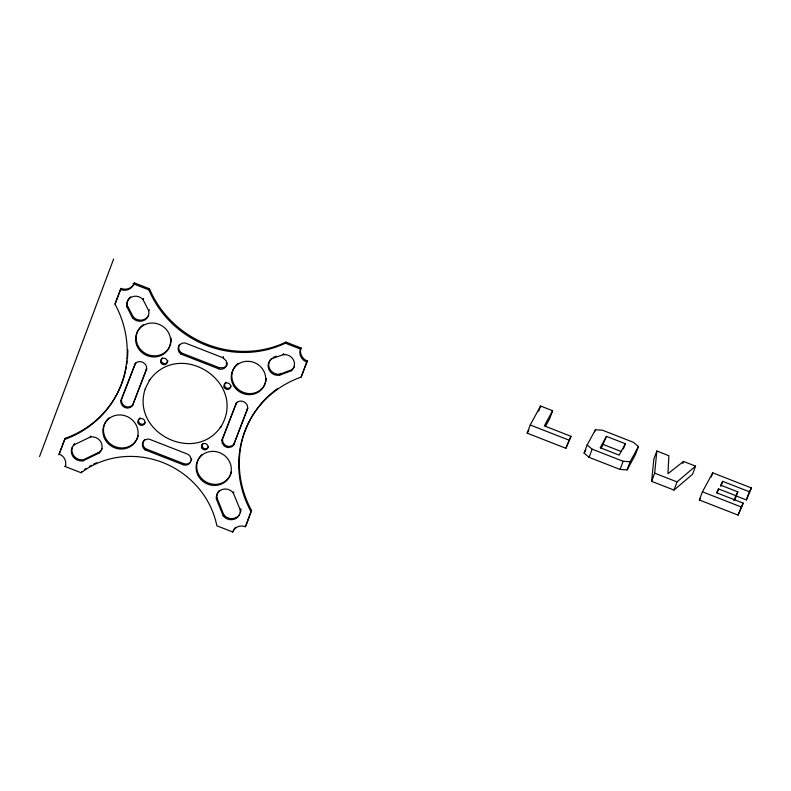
<?xml version="1.0" encoding="UTF-8"?>
<svg xmlns="http://www.w3.org/2000/svg" width="791" height="791" viewBox="0 0 791 791"><rect width="100%" height="100%" fill="white"/><g stroke="black" fill="none" stroke-linecap="round" stroke-linejoin="round"><path stroke-width="1.19" d="M651.636 481.343L653.811 459.195L656.856 451.018L668.889 455.725L667.93 473.75L683.513 461.43L695.556 466.136L692.511 474.303L674.001 490.074L651.636 481.343L654.681 473.166L656.856 451.018M120.845 400.938L135.152 364.018L120.845 400.938L121.161 403.598L122.645 405.951A6.635 6.249 28.6 0 0 127.796 408.047L130.456 407.385L132.473 405.684L146.216 369.763C148.599 363.603 139.206 358.531 135.291 363.791M226.523 365.501L226.325 360.923L222.914 357.73L185.074 342.948L182.345 343.146L180.002 344.481A6.635 6.249 28.6 0 0 178.133 349.385L178.974 351.995L180.852 354.032L218.781 368.843C222.844 370.554 227.076 366.994 227.452 362.911M221.895 440.409L236.193 403.489L221.895 440.409L222.212 443.069L223.695 445.422A6.635 6.249 28.6 0 0 228.836 447.518L231.506 446.856L233.523 445.155L247.267 409.234C249.649 403.074 240.246 398.002 236.331 403.262M301.114 348.03L300.056 350.443A10.441 9.848 28.6 0 0 305.603 361.596L306.75 362.031L307.343 360.943L306.196 360.508A10.441 9.848 28.6 0 1 300.639 349.355L301.114 348.03L285.956 342.108A98.737 93.071 28.6 0 1 149.479 288.794L134.371 282.891L133.778 283.969M39.55 456.526L113.617 259.013M58.841 454.894L64.605 439.41A103.176 97.263 28.6 0 0 115.011 304.149L120.479 289.466L121.072 288.379L121.863 288.735A10.629 10.016 28.6 0 0 133.649 284.542M125.482 371.216A103.176 97.263 28.6 0 1 65.198 438.323L59.157 454.034L59.641 454.182A10.075 9.492 28.6 0 1 65.722 464.604L65.178 466.532L65.772 465.454M121.072 288.379L115.011 304.149M245.289 526.954L251.004 511.629A102.247 96.373 28.6 0 1 301.134 377.109L306.75 362.031M233.572 530.207A10.075 9.492 28.6 0 1 244.864 526.539L245.952 525.689L251.597 510.551A102.247 96.373 28.6 0 1 277.463 388.648M307.343 360.943L301.134 377.109M552.602 410.727L544.327 425.894L570.993 436.316L565.872 448.279L527.172 433.161L530.217 424.985L540.56 406.03L552.602 410.727L549.557 418.904L545.414 426.487M538.651 411.132L540.56 406.03M565.872 448.279L570.993 436.316M584.104 453.095L587.159 444.928L595.425 429.76L602.475 430.215L633.433 442.307L638.426 446.559L635.381 454.726L627.105 469.894L620.055 469.439L589.097 457.346L584.104 453.095L585.884 449.852M594.664 431.807L595.425 429.76M589.097 457.346L592.143 449.179L587.159 444.928M601.13 448.665L606.43 436.355L625.355 443.751L623.446 448.853M620.055 469.439L623.1 461.272L630.15 461.726L638.426 446.559M627.105 469.894L630.15 461.726M682.752 463.477L683.513 461.43M674.001 490.074L677.047 481.907L695.556 466.136M751.45 487.968L749.384 491.765L722.727 481.353L720.66 485.14L737.855 491.864L735.788 495.65L718.584 488.937L716.517 492.724L743.184 503.135L738.062 515.099L699.373 499.991L702.418 491.814L712.75 472.85L751.45 487.968L746.338 499.932L736.342 496.026M711.228 476.943L712.75 472.85M717.061 493.02L718.584 488.937M720.819 486.455L722.727 481.353M733.88 500.762L735.788 495.65M734.809 500.031L737.855 491.864M738.062 515.099L743.184 503.135M746.338 499.932L749.384 491.765M132.473 405.684L146.81 368.675L146.216 369.763M233.523 445.155L247.85 408.146L247.267 409.234M134.371 282.891L133.066 285.62A10.629 10.016 28.6 0 1 121.27 289.822L120.479 289.466M64.981 466.453L81.078 472.741A84.805 79.94 28.6 0 1 216.863 525.788L232.742 531.987L234.166 529.13A10.075 9.492 28.6 0 1 235.797 527.251M149.321 309.647L148.728 310.725A9.502 8.958 28.6 0 1 143.774 320.503A9.502 8.958 28.6 0 1 132.512 317.834L126.797 306.71L127.391 305.623A9.532 8.988 28.6 0 1 130.624 296.902M64.605 439.41L65.198 438.323M132.512 317.834L133.106 316.756L127.391 305.623M148.728 310.725L142.983 299.522L143.576 298.434M133.086 283.702L148.896 289.872L149.479 288.794M102.098 448.596A9.611 9.057 28.6 0 1 99.864 451.819L99.271 452.907L82.986 460.837A9.729 9.176 28.6 0 1 72.525 455.794A9.729 9.176 28.6 0 1 74.008 444.868L74.601 443.781A9.729 9.176 28.6 0 0 73.345 445.284M74.008 444.868L90.253 437.037L90.836 435.96M82.986 460.837L83.579 459.749L99.864 451.819M81.078 472.741L81.671 471.663M180.852 354.032L181.446 352.944L179.567 350.907L178.726 348.307A6.635 6.249 28.6 0 1 179.715 344.421M145.129 449.891A6.279 5.913 28.6 0 1 149.232 439.143L187.071 453.925A6.101 5.755 28.6 0 1 190.74 461.529A6.101 5.755 28.6 0 1 183.047 464.713L145.129 449.891L145.712 448.813A6.279 5.913 28.6 0 1 144.783 439.499M222.914 357.73L223.507 356.642M218.781 368.843L219.364 367.756L223.982 367.696L226.384 365.778M183.047 464.713L183.641 463.625A6.101 5.755 28.6 0 0 190.611 461.766M148.896 289.872A98.737 93.071 28.6 0 0 285.373 343.185L285.956 342.108M294.301 366.629A9.502 8.958 28.6 0 1 291.889 369.694L291.306 370.781L279.599 375.171A9.413 8.879 28.6 0 1 268.821 369.387A9.413 8.879 28.6 0 1 272.529 358.442L283.148 354.694L283.742 353.617M279.599 375.171L280.192 374.094L291.889 369.694M240.365 512.786A9.729 9.176 28.6 0 0 240.84 508.9L240.256 509.987A9.729 9.176 28.6 0 1 234.324 519.193A9.729 9.176 28.6 0 1 223.22 515.9L216.358 498.923L216.952 497.836A9.611 9.057 28.6 0 1 219.364 490.558M240.256 509.987L233.296 492.951L233.889 491.873M223.22 515.9L223.804 514.812L216.952 497.836M232.742 531.987L233.335 530.899M251.004 511.629L251.597 510.551M527.172 433.161L528.902 429.997M606.43 436.355L600.231 447.736L619.145 455.122L625.355 443.751M699.373 499.991L700.519 497.875M134.559 365.106L135.874 362.713M235.599 404.577L236.924 402.184M133.066 404.596L131.049 406.297L128.379 406.96A6.635 6.249 28.6 0 1 123.238 404.863L121.755 402.51L121.438 399.86M234.116 444.067L232.089 445.778L229.43 446.431A6.635 6.249 28.6 0 1 224.288 444.334L222.805 441.991L222.489 439.331M273.122 357.354L276.306 356.237M603.385 444.532L621.192 451.483M654.681 473.166L677.047 481.907M702.418 491.814L741.118 506.932M530.217 424.985L568.917 440.103M592.143 449.179L623.1 461.272M285.373 343.185L300.531 349.108M181.446 352.944L219.364 367.756M145.712 448.813L183.641 463.625M216.358 498.923A9.611 9.057 28.6 0 1 222.142 489.53A9.611 9.057 28.6 0 1 233.296 492.951M126.797 306.71A9.532 8.988 28.6 0 1 131.751 296.981A9.532 8.988 28.6 0 1 142.983 299.522M283.148 354.694A9.502 8.958 28.6 0 1 293.501 359.994A9.502 8.958 28.6 0 1 291.306 370.781M90.253 437.037A9.611 9.057 28.6 0 1 100.872 441.922A9.611 9.057 28.6 0 1 99.271 452.907M84.489 469.617A84.805 79.94 28.6 0 1 86.427 468.321M89.403 466.482A84.805 79.94 28.6 0 1 91.44 465.326M93.506 464.238A84.805 79.94 28.6 0 1 96.67 462.705M127.796 349.681A103.176 97.263 28.6 0 1 127.43 358.788M127.203 361.052A103.176 97.263 28.6 0 1 126.758 364.433M126.392 366.678A103.176 97.263 28.6 0 1 125.749 370.01M145.198 422.562A3.609 3.401 28.6 0 1 140.412 423.828A3.609 3.401 28.6 0 1 138.86 419.121M139.394 418.409A3.609 3.401 28.6 0 1 140.096 417.866M191.659 458.978A6.101 5.755 28.6 0 1 191.323 460.451M208.438 446.786A3.322 3.134 28.6 0 1 203.851 448.339A3.322 3.134 28.6 0 1 202.634 443.642M137.14 438.649A17.837 16.819 28.6 0 1 110.878 444.305A17.837 16.819 28.6 0 1 108.99 417.945M138.237 435.544A17.837 16.819 28.6 0 1 137.575 437.641M231.456 471.96A17.837 16.819 28.6 0 1 205.551 481.689A17.837 16.819 28.6 0 1 202.219 454.36M231.19 385.889A3.421 3.223 28.6 0 1 226.008 387.738A3.421 3.223 28.6 0 1 225.989 382.3M265.479 382.814A17.471 16.463 28.6 0 1 239.238 390.131A17.471 16.463 28.6 0 1 238.378 363.306M266.29 378.573A17.471 16.463 28.6 0 1 265.796 381.786M169.61 346.745A17.748 16.73 28.6 0 1 142.509 351.412A17.748 16.73 28.6 0 1 143.566 324.597M171.133 338.172A17.748 16.73 28.6 0 1 170.965 342.582M170.727 343.66A17.748 16.73 28.6 0 1 170.055 345.746M167.919 360.795A3.401 3.204 28.6 0 1 163.045 363.198A3.401 3.204 28.6 0 1 162.382 357.799M83.579 459.749A9.729 9.176 28.6 0 1 74.295 456.377A9.729 9.176 28.6 0 1 72.456 447.024M239.505 514.536A9.729 9.176 28.6 0 1 223.804 514.812M148.609 315.441A9.502 8.958 28.6 0 1 133.106 316.756M280.192 374.094A9.413 8.879 28.6 0 1 269.899 369.278A9.413 8.879 28.6 0 1 271.402 358.59M145.228 388.895C130.644 432.539 195.061 464.871 220.956 426.547L220.363 427.634C248.878 382.903 179.547 337.806 149.262 380.56L149.855 379.472L145.228 388.895M104.471 438.313A17.837 16.819 28.6 0 0 134.836 442.555A17.837 16.819 28.6 0 0 122.14 415.117A17.837 16.819 28.6 0 0 104.471 438.313M136.675 345.084A17.748 16.73 28.6 0 0 166.585 351.451A17.748 16.73 28.6 0 0 156.045 323.43A17.748 16.73 28.6 0 0 136.675 345.084M233.681 385.82A17.471 16.463 28.6 0 0 263.541 386.829A17.471 16.463 28.6 0 0 248.236 361.289A17.471 16.463 28.6 0 0 233.681 385.82M201.784 447.884A3.322 3.134 28.6 0 0 207.46 448.586A3.322 3.134 28.6 0 0 205.007 443.504A3.322 3.134 28.6 0 0 201.784 447.884M224.09 387.096A3.421 3.223 28.6 0 0 229.835 388.46A3.421 3.223 28.6 0 0 227.937 383.012A3.421 3.223 28.6 0 0 224.09 387.096M160.949 362.713A3.401 3.204 28.6 0 0 166.743 363.435A3.401 3.204 28.6 0 0 164.241 358.234A3.401 3.204 28.6 0 0 160.949 362.713M197.701 474.729A17.837 16.819 28.6 0 0 228.055 478.97A17.837 16.819 28.6 0 0 215.37 451.532A17.837 16.819 28.6 0 0 197.701 474.729M138.059 422.829A3.609 3.401 28.6 0 0 144.081 424.362A3.609 3.401 28.6 0 0 142.182 418.597A3.609 3.401 28.6 0 0 138.059 422.829"/></g></svg>
